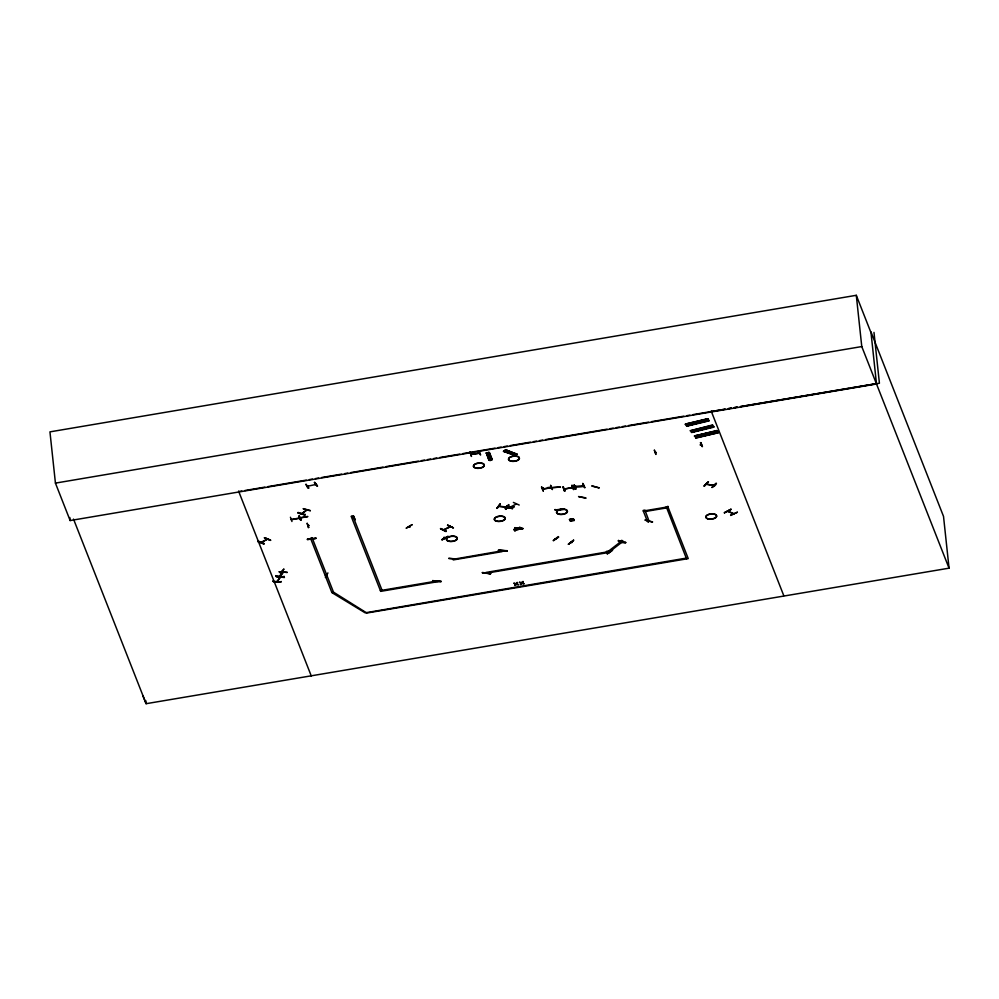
<?xml version="1.0" encoding="UTF-8"?>
<svg xmlns="http://www.w3.org/2000/svg" width="999" height="999" viewBox="0 0 999 999"><rect width="100%" height="100%" fill="white"/><g stroke="black" fill="none" stroke-linecap="round" stroke-linejoin="round"><path stroke-width="1.5" d="M585.826 498.251L578.558 496.553L585.814 497.864M284.153 576.311C284.678 577.335 275.025 577.747 275.924 575.599M284.028 576.96L275.811 576.173L284.191 576.748M444.955 538.099L444.018 537.974L444.63 538.236M281.231 581.48C281.755 582.492 272.115 582.879 273.027 580.731M281.243 581.83L272.902 581.393M432.917 580.844C458.017 582.941 415.684 580.269 441.121 581.206M490.621 573.151L490.497 573.801L482.43 572.752M482.405 572.464L490.497 573.763M490.634 573.538L482.417 572.827M517.707 528.021L517.744 528.783M625.649 542.257C626.111 543.444 617.07 542.382 618.506 540.459M625.649 542.644L618.269 541.083M297.852 512.974L304.857 514.935L305.107 514.298M305.157 514.722L298.052 512.437M304.857 514.91L298.127 512.837M264.011 543.381L263.699 543.993L257.717 541.396M263.986 543.768L257.705 541.458M506.093 507.105L506.868 506.093M506.918 506.181L512.425 508.903M445.941 531.456L440.409 528.696L445.954 531.48L446.278 530.869L440.721 528.496M571.166 542.494L572.052 542.519L571.378 542.332M609.527 551.96L608.728 551.036M731.018 509.478L724.35 512.799L731.031 509.14M727.759 511.351L733.728 513.873M279.957 576.273L282.917 572.639M280.544 575.986L280.082 575.199L280.22 576.398M283.154 572.327L280.257 576.348M276.998 581.505L279.957 577.41M280.294 577.447L277.31 581.543M436.913 581.243L437.275 581.218M452.959 559.028L453.359 559.902L502.047 551.648L501.748 550.874L452.672 559.39M486.451 573.139L487.025 572.814M502.122 550.948L502.485 550.924M518.244 528.221L518.906 528.858L519.005 527.734L518.806 528.446M622.002 541.758L622.827 541.408L622.252 541.82M648.314 521.703L648.875 521.278L648.139 521.553M305.644 484.565C306.468 482.567 307.292 490.022 308.728 487.787M514.822 531.243L519.867 527.072M568.593 544.205L573.638 540.047M290.422 517.245L291.958 521.515M307.192 523.201L308.329 527.647L308.753 527.135M307.217 523.526L308.728 527.472M564.81 490.621L564.373 491.133L563.299 486.65M574.188 484.79L575.674 489.098M654.357 450.424L655.943 454.458L654.395 450.049M470.029 452.072L471.491 456.456L470.079 452.035M541.47 487.087L543.194 490.996M541.87 486.975L543.319 491.033M301.586 513.661L306.693 509.965M499.9 504.17L496.878 508.379L500.287 503.833M307.392 486.288L315.796 484.478M315.072 484.665L315.709 484.328M409.328 526.673L410.239 526.735L409.503 526.485M503.908 451.036L515.534 455.169L504.17 450.899M516.508 454.62L505.107 450.349L516.895 454.395L505.644 449.825L503.471 451.286L514.872 455.556L517.17 454.233L505.806 449.962M515.347 455.057L503.496 451.286L515.359 455.144M685.489 424.525L708.104 419.33L707.654 418.731M686.738 426.223L709.203 420.829L708.791 420.017L686.575 426.024M690.297 430.719L712.836 425.312M690.334 430.781L712.574 424.95M691.47 432.205L713.761 426.735M695.516 437.312L718.231 432.242M718.081 432.33L695.629 437.737L718.368 432.692L717.894 432.055M707.966 418.868L685.214 424.15L707.729 418.681M716.895 430.544L694.355 435.964L717.132 430.744M727.821 511.401L728.558 511.413M291.246 519.555L307.655 516.421M299.013 518.019L307.68 516.745M299.737 518.331L291.296 519.692M308.029 525.511L308.791 525.337M353.983 517.882L353.134 518.006M564.073 488.998L572.552 487.574M575.961 487.137L575.836 486.238L575.899 487.175L574.962 486.338M582.779 485.814L582.604 485.477M583.603 485.876C586.063 487.45 556.843 487.674 583.566 485.714M655.169 452.397L656.006 452.447M701.211 444.767L700.274 444.905M470.791 454.395L479.445 453.184L479.333 452.272L478.396 452.41L478.696 453.334M542.607 488.961L551.286 487.737M287.3 572.352L278.933 571.753L287.163 572.477M261.051 542.407L267.17 539.123M267.52 539.223L261.226 542.544M283.254 571.653L282.367 570.679M284.44 577.522L276.024 576.573M326.473 575.299L325.462 575.362L326.373 575.449M325.374 577.484L327.934 572.914M456.968 559.228L448.876 558.316M432.792 581.106L432.917 580.456M456.893 558.903L448.751 558.478M497.215 508.354L500.262 504.145M506.98 507.155L506.88 505.756M505.581 509.065C515.621 496.328 499.463 518.394 508.491 504.582M499.025 549.949C524.512 553.171 480.332 549.138 507.23 550.711M513.986 583.004L516.121 583.953L516.833 582.517M514.81 585.102L515.546 585.402L516.283 583.953M519.567 582.055L521.69 583.004L522.402 581.58M520.392 584.153L521.128 584.465L521.853 583.004M518.381 584.49L516.583 584.115L517.519 582.405M523.963 583.553L522.152 583.166L523.101 581.455M516.108 504.12L509.727 507.417L510.464 507.067M510.114 507.467L510.339 507.08M514.86 585.526L515.821 583.791M520.429 584.577L521.391 582.854M307.48 486.263L308.341 486.251M648.813 521.378L648.126 521.603M486.113 453.009L489.435 452.46L492.245 459.627L488.936 460.177L486.326 452.772L489.011 460.177M486.75 452.922C493.831 468.181 487.512 457.03 486.875 452.672M488.474 452.634C490.159 450.986 488.424 457.917 491.308 459.79M516.995 454.208L505.232 450.174M506.83 506.168L512.724 508.366M708.154 482.08L703.958 486.138L708.503 481.78M712.062 487.562C719.168 478.309 716.42 486.525 712.025 487.137M308.192 525.462L308.916 525.524M656.068 452.41L655.419 452.547M478.471 452.41L478.571 453.146M479.295 453.234L479.245 452.297M542.707 488.948L543.543 488.199M543.506 488.986L543.556 488.411M551.173 487.762L542.657 489.098L542.669 488.336M574.088 520.467L570.317 521.253L569.467 519.443L573.251 518.731L574.1 520.541L573.438 518.843M569.48 519.517L573.251 518.731M621.765 540.921L608.503 551.148L609.889 551.498L623.151 541.271L621.69 540.284M518.031 529.657L517.432 529.532M555.132 538.661L555.631 539.01M553.284 540.409L558.304 536.588M553.384 540.784L558.728 537.062M568.556 544.218L573.626 540.359L568.269 544.193M608.653 551.011L608.853 551.823M607.105 553.808C616.932 545.891 611.201 552.634 607.067 553.384M607.492 553.858L612.512 550.037M652.609 521.94L645.129 519.93M592.007 486.126L599.313 487.924L591.957 485.814M301.76 513.811L306.943 510.027M406.168 528.234L412.225 524.625L406.493 527.934M409.415 526.685L410.127 526.673M444.143 537.112L444.343 537.849M441.995 539.597C452.347 533.179 447.727 538.099 441.945 539.535M442.07 539.947L448.052 536.413M504.77 451.436L506.793 450.262M505.531 451.723L507.554 450.561M506.693 452.16L508.716 450.986M507.717 452.547L509.74 451.373M508.866 452.972L510.889 451.81M513.798 454.845L515.821 453.683M575.749 489.198L574.163 485.127L575.699 488.773M492.182 459.652L488.811 452.572M264.398 537.887L270.754 540.234L264.71 537.662M724.35 512.787L730.769 509.39M730.594 515.072L737.349 512.225M737.362 512.25L730.719 515.472M519.205 505.044L513.374 502.422M498.888 506.268L506.98 506.993M447.602 525.237L453.459 527.922L447.914 525.162M449.862 527.085L449.937 525.961L450.174 526.66L443.456 529.87M706.543 484.14L714.135 485.452M283.129 571.665L282.567 570.654M506.855 507.167L498.776 506.406M283.778 569.355L280.444 573.538L283.853 568.993M713.96 485.626L706.393 484.278M479.283 453.209L470.829 454.533M707.991 419.043L685.476 424.513M708.091 419.33L685.651 424.762M686.475 425.899L709.003 420.591M691.595 432.53L714.048 427.097L713.636 426.286L691.395 432.255M695.466 437.525L717.981 432.043M695.916 438.124L718.356 432.692M314.885 482.392L317.545 486.151L314.423 482.517M517.557 529.37L518.206 529.507M555.207 538.673L555.931 538.861M727.996 511.201L733.853 513.686M871.016 332.742L856.293 295.304L49.95 431.868L55.432 483.116L70.142 520.554L876.498 383.991L870.916 331.78L943.518 516.383L949.05 568.169L146.116 703.696L142.845 695.679M55.432 483.116L861.775 346.566L949.05 568.169M238.761 491.558L241.833 491.033M244.892 490.521L264.847 487.137M267.919 486.625L306.281 480.119M309.34 479.607L312.412 479.083M315.484 478.571L318.556 478.046M321.616 477.522L341.571 474.15M344.643 473.626L347.702 473.114M350.774 472.589L383.004 467.132M386.064 466.608L418.294 461.151M421.366 460.639L424.425 460.114M427.497 459.59L430.569 459.078M433.641 458.553L436.7 458.042M439.772 457.517L459.727 454.133M462.787 453.621L495.017 448.164M498.089 447.639L501.148 447.127M504.22 446.603L507.292 446.078M510.364 445.566L530.307 442.182M533.379 441.67L536.451 441.146M539.51 440.621L542.582 440.109M545.654 439.585L607.03 429.195M610.102 428.671L613.174 428.146M616.233 427.634L619.305 427.11M622.377 426.598L625.449 426.073M628.508 425.549L648.463 422.177M651.535 421.653L683.753 416.196M686.825 415.684L689.884 415.159M692.956 414.635L725.124 409.19M734.302 407.642L737.362 407.117L734.302 407.654M766.395 402.197L740.409 406.605L879.42 383.229L873.988 332.405M769.455 401.685L807.667 395.217M810.726 394.692L813.785 394.18M816.845 393.656L848.938 388.224M851.997 387.699L855.057 387.187M858.104 386.675L861.163 386.151M864.222 385.639L867.282 385.114M870.341 384.603L876.448 383.566M486.613 453.509L489.473 453.022M486.8 453.996L489.66 453.509M487.087 454.72L489.947 454.233M487.337 455.369L490.209 454.882M487.624 456.093L490.497 455.606M488.848 459.215L491.72 458.728M353.097 516.658L351.361 516.308L353.097 516.658L382.055 590.297M643.319 511.026L647.477 521.603L649.15 521.328L644.917 510.102L643.244 510.389L643.319 511.026L667.906 506.868L688.249 558.603L366.858 613.024L333.491 592.145L312.188 537.974L310.527 538.249L331.83 592.432L333.491 592.145L332.093 592.719L365.159 612.837L686.276 558.116M665.084 507.517L668.131 506.993L668.206 507.642L645.292 511.513M606.393 551.398L609.452 550.886L609.815 552.297L486.263 573.214L485.951 572.452L609.515 551.523M380.382 590.584L437.674 580.881L437.974 581.655L380.694 591.358L351.423 516.945M516.883 582.941L517.569 582.829M522.452 582.005L523.139 581.88M516.321 584.378L518.431 584.914M521.903 583.441L524.013 583.978M711.375 411.526L725.137 409.203M700.449 442.682L702.434 446.578L700.923 442.594M354.008 517.694L353.321 518.019M353.309 515.796L355.282 519.655M573.476 489.223L571.903 485.214M562.874 487.15L564.847 491.058M564.21 489.123L572.577 487.549M582.792 483.366L584.777 487.637M316.134 538.311C289.523 541.883 334.028 536.301 307.405 539.085M505.444 508.466L514.048 507.03M514.023 506.705L505.382 508.316M513.773 529.383L522.502 528.608L513.898 530.019M478.758 451.098L480.594 455.02L478.808 450.974M547.539 487.637L550.224 487.212M550.649 485.589L552.422 489.585L550.599 485.264M645.217 520.242L652.384 522.04M551.723 487.774L560.464 487.025L551.698 487.574M554.92 509.989C572.265 507.654 561.076 510.839 554.87 509.552M303.371 508.953L310.364 510.814M700.336 444.917L701.173 444.605M582.854 486.014L582.679 485.239M264.448 537.787L270.404 540.422M447.54 525.337L453.034 527.672M443.656 529.97L450.424 526.785L450.137 525.924M521.653 528.296L517.669 528.034M514.86 527.984L523.064 528.733M708.129 482.13L704.382 486.213M700.561 442.607L702.022 446.578M572.015 485.564L573.563 489.547M573.888 489.498L572.377 485.514M353.384 515.709L354.82 519.767M625.699 542.682L618.468 540.521M608.816 551.785L609.702 551.835L609.028 550.886M543.444 488.811L543.493 488.061M264.048 543.806L258.004 540.846M519.605 582.479L521.441 583.279M514.035 583.428L515.859 584.215M505.606 509.103L505.419 508.141M314.46 482.392L317.133 486.138M306.031 484.378L308.766 488.224M311.476 538.761L311.875 537.937M717.082 430.956L694.542 436.226L717.27 431.193L716.795 430.557M783.79 595.691L711.201 411.089M686.575 558.878L666.47 507.28M488.636 452.385L491.483 459.652M238.586 491.121L311.363 676.173M73.514 519.08L146.116 703.696L145.779 700.611M584.827 487.687L582.917 483.703L584.365 487.362M563.224 487.037L564.722 491.021M856.293 295.304L861.775 346.566M667.832 506.218L667.906 506.868M609.827 550.861L609.889 551.498M523.001 528.409L514.797 527.659M518.718 527.709L518.756 528.946M310.289 510.514L303.259 508.628M311.663 537.624L311.888 538.736M300.587 519.755L301.099 520.092L299.076 515.771M69.83 517.532L70.142 520.554M570.591 519.58C570.654 522.802 575.861 517.894 570.591 519.58M731.243 408.154L728.184 408.678L731.256 408.179M299.238 516.121L300.624 520.179L299.238 516.121M510.876 461.188A5.482 2.585 -6.1 0 0 519.418 458.553A5.482 2.585 -6.1 0 0 511.65 456.63A5.482 2.585 -6.1 0 0 510.876 461.188M510.851 460.989A5.482 2.585 -6.1 0 0 519.405 458.354A5.482 2.585 -6.1 0 0 511.625 456.431A5.482 2.585 -6.1 0 0 510.851 460.989M558.878 514.285A5.482 2.585 -6.1 0 0 567.432 511.663A5.482 2.585 -6.1 0 0 559.665 509.74A5.482 2.585 -6.1 0 0 558.878 514.285M558.866 514.098A5.482 2.585 -6.1 0 0 567.407 511.463A5.482 2.585 -6.1 0 0 559.64 509.54A5.482 2.585 -6.1 0 0 558.866 514.098M496.678 521.278A5.482 2.585 -6.1 0 0 505.219 518.643A5.482 2.585 -6.1 0 0 497.452 516.72A5.482 2.585 -6.1 0 0 496.678 521.278M496.653 521.078A5.482 2.585 -6.1 0 0 505.207 518.444A5.482 2.585 -6.1 0 0 497.427 516.52A5.482 2.585 -6.1 0 0 496.653 521.078M475.774 468.156A5.482 2.585 -6.1 0 0 484.328 465.522A5.482 2.585 -6.1 0 0 476.548 463.598A5.482 2.585 -6.1 0 0 475.774 468.156M475.749 467.957A5.482 2.585 -6.1 0 0 484.303 465.334A5.482 2.585 -6.1 0 0 476.535 463.411A5.482 2.585 -6.1 0 0 475.749 467.957M708.116 518.806A5.482 2.585 -6.1 0 0 716.658 516.171A5.482 2.585 -6.1 0 0 708.89 514.248A5.482 2.585 -6.1 0 0 708.116 518.806M708.154 518.993A5.457 2.585 -6.1 0 0 716.67 516.371A5.457 2.585 -6.1 0 0 708.928 514.46A5.457 2.585 -6.1 0 0 708.154 518.993M448.776 541.308A5.482 2.585 -6.1 0 0 457.317 538.686A5.482 2.585 -6.1 0 0 449.55 536.763A5.482 2.585 -6.1 0 0 448.776 541.308M448.751 541.121A5.482 2.585 -6.1 0 0 457.305 538.486A5.482 2.585 -6.1 0 0 449.525 536.563A5.482 2.585 -6.1 0 0 448.751 541.121"/></g></svg>
